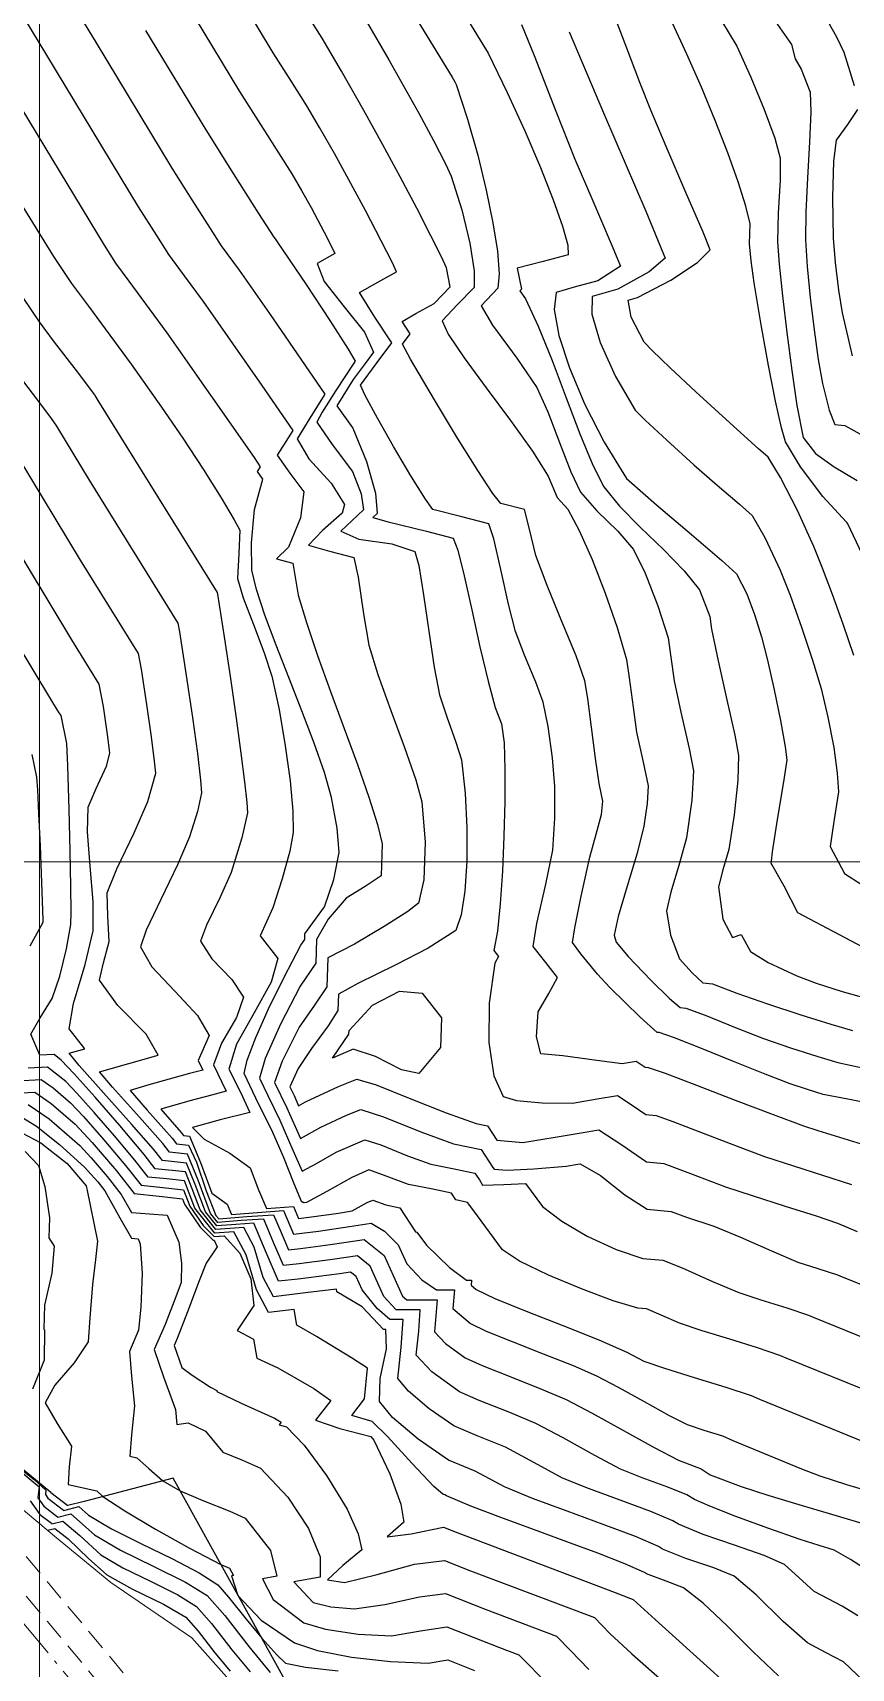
# Model space of a CAD drawing. Extents: x 61466 to 63015, y 108404 to 110397.
# Drawn here: x 62499.8 to 62523.82, y 109081.38 to 109129.42 of the extents above; entities that cross this region are included whole.
import ezdxf

# ---------------------------------------------------------------- set-up
doc = ezdxf.new("R2010")
doc.units = 0
doc.header["$LTSCALE"] = 1.000015
doc.header["$MEASUREMENT"] = 0
doc.linetypes.add('ACAD_ISO04W100', pattern=[30, 24, -3, 0, -3])
doc.linetypes.add('NASCOSTA', pattern=[9.525, 6.35, -3.175])
for name, color, linetype in [('coordinate', 2, 'Continuous'), ('curve livello 5m', 7, 'Continuous'), ('LIN010TR', 2, 'NASCOSTA'), ('LIN018TR', 6, 'NASCOSTA'), ('Per+Mod Surf', 7, 'Continuous'), ('sezioni', 7, 'Continuous'), ('TalusHautBas', 7, 'Continuous')]:
    doc.layers.add(name, color=color, linetype=linetype)
doc.layers.add('no_plot', color=5, linetype='Continuous', plot=False)

msp = doc.modelspace()

# ---------------------------------------------------------------- linework, layer by layer
at = {"layer": 'coordinate', "linetype": 'Continuous', "lineweight": 0}
for p, q in [((62500, 109249.448), (62500, 108959.046)), ((62494.639, 109105.071), (62587, 109105.071))]:
    msp.add_line(p, q, dxfattribs=at)
at = {"layer": 'curve livello 5m', "color": 2, "flags": 128}
for points in [[(62510.437, 109130.849), (62512.109, 109128.111), (62512.189, 109127.972), (62512.228, 109127.895), (62512.561, 109126.875), (62512.859, 109125.823), (62513.111, 109124.791), (62513.307, 109123.832), (62513.435, 109122.997), (62513.486, 109122.339), (62513.448, 109121.911), (62513.448, 109121.911), (62512.957, 109121.399), (62513.296, 109120.827), (62514.01, 109119.86), (62514.593, 109118.998), (62514.593, 109118.998), (62514.915, 109118.28), (62515.259, 109117.378), (62515.591, 109116.518), (62515.875, 109115.922), (62515.875, 109115.922), (62516.353, 109115.374), (62516.968, 109114.779), (62517.436, 109114.238), (62517.436, 109114.238), (62517.776, 109113.549), (62518.15, 109112.589), (62518.446, 109111.645), (62518.446, 109111.645), (62518.527, 109111.078), (62518.621, 109110.386), (62518.621, 109110.386), (62518.818, 109109.462), (62519.063, 109108.393), (62519.19, 109107.743), (62519.19, 109107.743), (62519.139, 109106.876), (62518.983, 109105.774), (62518.983, 109105.774), (62518.785, 109105.031), (62518.526, 109104.176), (62518.397, 109103.623), (62518.397, 109103.623), (62518.517, 109102.916), (62518.78, 109102.216), (62518.78, 109102.216), (62519.155, 109101.807), (62519.468, 109101.512), (62519.752, 109101.483), (62520.46, 109101.206), (62521.367, 109100.893), (62522.342, 109100.573), (62523.226, 109100.296), (62523.859, 109100.114)], [(62524.139, 109114.1), (62523.725, 109114.99), (62523.704, 109115.026), (62523.68, 109115.042), (62522.992, 109115.792), (62522.33, 109116.665), (62521.892, 109117.399), (62521.773, 109117.812), (62521.6, 109118.597), (62521.394, 109119.644), (62521.179, 109120.839), (62520.975, 109122.071), (62520.888, 109122.715), (62520.839, 109123.22), (62520.857, 109123.808), (62520.731, 109124.327), (62520.505, 109125.04), (62520.199, 109125.894), (62519.833, 109126.839), (62519.427, 109127.822), (62519, 109128.792), (62518.573, 109129.698)], [(62503.11, 109129.486), (62504.877, 109126.565), (62504.877, 109126.565), (62505.681, 109125.279), (62506.421, 109124.111), (62506.876, 109123.412), (62506.876, 109123.412), (62506.911, 109123.364), (62506.97, 109123.28), (62507.828, 109122.027), (62508.522, 109120.965), (62509.055, 109120.128), (62509.267, 109119.767), (62509.267, 109119.767), (62509.205, 109119.684), (62508.69, 109118.909), (62508.295, 109118.276), (62508.139, 109117.976), (62508.139, 109117.976), (62508.59, 109117.324), (62509.183, 109116.533), (62509.183, 109116.533), (62509.434, 109115.87), (62509.503, 109115.406), (62509.503, 109115.406), (62508.839, 109114.776), (62509.374, 109114.547), (62510.336, 109114.406), (62511.011, 109114.182), (62511.011, 109114.182), (62511.133, 109113.765), (62511.271, 109112.91), (62511.421, 109111.842), (62511.579, 109110.786), (62511.737, 109109.969), (62511.737, 109109.969), (62511.949, 109109.326), (62512.22, 109108.585), (62512.379, 109108.066), (62512.379, 109108.066), (62512.488, 109107.085), (62512.54, 109106.069), (62512.537, 109105.088), (62512.48, 109104.21), (62512.373, 109103.507), (62512.218, 109103.047), (62512.218, 109103.047), (62511.409, 109102.528), (62510.456, 109102.039), (62509.344, 109101.496), (62508.772, 109101.179), (62508.772, 109101.179), (62508.755, 109100.701), (62508.472, 109100.252), (62507.985, 109099.588), (62507.589, 109099.001), (62507.589, 109099.001), (62507.348, 109098.456), (62507.469, 109098.206), (62507.602, 109097.904), (62507.804, 109098.016), (62508.775, 109098.471), (62509.316, 109098.681), (62509.316, 109098.681), (62509.875, 109098.518), (62510.851, 109098.13), (62511.933, 109097.692), (62512.813, 109097.38), (62512.813, 109097.38), (62513.147, 109097.313), (62513.423, 109096.888), (62514.188, 109096.82), (62515.722, 109097.082), (62516.414, 109097.2), (62517.088, 109096.756), (62517.813, 109096.257), (62517.813, 109096.257), (62518.317, 109096.206), (62519.106, 109095.912), (62520.133, 109095.523), (62520.133, 109095.523), (62520.915, 109095.265), (62521.88, 109094.958), (62522.793, 109094.668), (62523.42, 109094.455), (62523.42, 109094.455), (62523.992, 109094.211)], [(62499.496, 109121.65), (62499.987, 109120.926), (62499.987, 109120.926), (62500.432, 109120.332), (62501.069, 109119.499), (62501.611, 109118.78), (62501.611, 109118.78), (62501.626, 109118.759), (62501.712, 109118.616), (62505.213, 109112.977), (62505.222, 109112.926), (62505.417, 109111.678), (62505.601, 109110.447), (62505.767, 109109.289), (62505.908, 109108.259), (62506.016, 109107.415), (62506.082, 109106.813), (62506.1, 109106.507), (62506.1, 109106.507), (62505.938, 109105.769), (62505.622, 109104.755), (62505.622, 109104.755), (62505.301, 109104.031), (62504.903, 109103.206), (62504.718, 109102.732), (62504.718, 109102.732), (62505.056, 109102.217), (62505.643, 109101.61), (62505.983, 109101.094), (62505.983, 109101.094), (62505.776, 109100.494), (62505.338, 109099.739), (62505.102, 109099.105), (62505.102, 109099.105), (62505.479, 109098.329), (62505.045, 109098.213), (62504.413, 109098.048), (62504.413, 109098.048), (62503.554, 109097.802), (62504.16, 109097.113), (62504.224, 109097.032), (62504.396, 109097.013), (62504.719, 109096.234), (62505.051, 109095.338), (62505.051, 109095.338), (62505.508, 109095.017), (62505.632, 109094.711), (62506.394, 109094.767), (62507.159, 109094.824), (62507.159, 109094.824), (62507.455, 109094.13), (62508.184, 109094.221), (62509.095, 109094.359), (62509.732, 109094.453), (62509.732, 109094.453), (62510.123, 109094.215), (62510.526, 109093.815), (62510.526, 109093.815), (62510.775, 109093.257), (62511.217, 109092.791), (62511.653, 109092.492), (62511.653, 109092.492), (62512.176, 109092.494), (62512.126, 109091.947), (62512.649, 109091.504), (62513.111, 109091.286), (62513.875, 109090.976), (62514.778, 109090.622), (62515.657, 109090.272), (62516.348, 109089.972), (62516.348, 109089.972), (62516.982, 109089.641), (62517.747, 109089.213), (62518.478, 109088.806), (62519.008, 109088.537), (62519.008, 109088.537), (62519.493, 109088.379), (62520.039, 109088.205), (62520.039, 109088.205), (62520.342, 109088.074), (62521.413, 109087.628), (62522.359, 109087.242), (62522.897, 109087.03), (62522.897, 109087.03), (62523.687, 109086.777), (62524.675, 109086.487)], [(62499.72, 109102.601), (62500.099, 109103.278), (62500.105, 109103.301), (62500.104, 109103.352), (62500.066, 109104.46), (62500.024, 109105.535), (62499.982, 109106.477), (62499.945, 109107.184), (62499.917, 109107.556), (62499.779, 109108.222)], [(62521.686, 109081.156), (62520.943, 109081.869), (62520.18, 109082.626), (62519.474, 109083.295), (62518.901, 109083.744), (62518.387, 109083.942), (62517.812, 109084.156), (62517.755, 109084.193), (62517.175, 109084.453), (62516.389, 109084.761), (62515.471, 109085.1), (62514.495, 109085.454), (62513.533, 109085.807), (62512.659, 109086.143), (62511.947, 109086.446), (62511.89, 109086.476), (62511.839, 109086.497), (62511.573, 109086.722), (62510.934, 109087.392), (62510.211, 109088.185), (62509.759, 109088.633), (62509.166, 109088.809), (62509.54, 109089.294), (62509.628, 109090.201), (62509.152, 109090.501), (62508.124, 109091.127), (62507.552, 109091.464), (62507.474, 109091.921), (62506.72, 109091.827), (62506.366, 109092.492), (62506.059, 109093.529), (62505.704, 109094.205), (62505.147, 109094.163), (62504.559, 109094.9), (62504.249, 109095.694), (62503.737, 109095.756), (62503.191, 109095.81), (62502.798, 109096.308), (62502.2, 109097.016), (62501.599, 109097.708), (62501.09, 109098.277), (62500.769, 109098.615), (62500.235, 109099.041), (62499.667, 109099.006)], [(62499.292, 109097.204), (62500.04, 109096.816), (62500.81, 109096.203), (62501.371, 109095.548), (62501.371, 109095.548), (62501.4, 109095.41), (62501.703, 109093.929), (62501.639, 109093.383), (62501.55, 109092.654), (62501.55, 109092.654), (62501.479, 109091.676), (62501.423, 109090.969), (62501.423, 109090.969), (62501.014, 109090.354), (62500.452, 109089.698), (62500.161, 109089.181), (62500.161, 109089.181), (62500.513, 109088.574), (62500.937, 109087.902), (62500.937, 109087.902), (62500.868, 109087.296), (62500.838, 109086.782), (62500.838, 109086.782), (62501.678, 109086.589), (62501.861, 109086.426), (62502.506, 109086.002), (62503.406, 109085.466), (62504.398, 109084.911), (62505.32, 109084.43), (62505.32, 109084.43), (62505.569, 109084.327), (62505.69, 109084.104), (62505.636, 109084.094), (62505.816, 109083.52), (62506.501, 109082.791), (62507.486, 109082.126), (62507.486, 109082.126), (62508.152, 109081.903), (62509.15, 109081.71), (62510.297, 109081.577), (62511.409, 109081.532), (62511.409, 109081.532), (62511.978, 109081.626), (62512.762, 109081.318)]]:
    msp.add_lwpolyline(points, dxfattribs=at)
at = {"layer": 'LIN010TR', "lineweight": 0, "ltscale": 0.1, "flags": 128}
for points in [[(62486.783, 109100.014), (62492.637, 109093.007), (62523.523, 109056.037)], [(62486.783, 109098.851), (62492.637, 109091.844), (62523.523, 109054.874)]]:
    msp.add_lwpolyline(points, dxfattribs=at)
at = {"layer": 'LIN018TR', "linetype": 'ACAD_ISO04W100', "lineweight": 0, "ltscale": 0.1, "flags": 128}
msp.add_lwpolyline([(62486.783, 109097.949), (62523.523, 109053.973)], dxfattribs=at)
at = {"layer": 'no_plot', "flags": 128}
for points in [[(62497.969, 109132.435), (62500.201, 109128.761), (62502.896, 109124.308), (62503.428, 109123.46), (62503.785, 109122.905), (62504.243, 109122.278), (62504.799, 109121.521), (62504.799, 109121.521), (62506.527, 109119.052), (62507.43, 109117.735), (62506.977, 109117.009), (62507.349, 109116.485), (62507.753, 109115.937), (62507.661, 109115.173), (62507.31, 109114.308), (62506.949, 109113.967), (62507.433, 109113.835), (62507.594, 109112.898), (62507.829, 109112.094), (62508.154, 109111.13), (62508.536, 109110.071), (62508.938, 109108.98), (62509.326, 109107.923), (62509.664, 109106.964), (62509.919, 109106.167), (62510.055, 109105.596), (62510.055, 109105.596), (62510.025, 109104.658), (62509.56, 109104.347), (62508.995, 109103.997), (62508.474, 109103.381), (62508.132, 109102.788), (62508.106, 109102.088), (62507.644, 109101.414), (62507.066, 109100.295), (62506.623, 109099.295), (62506.45, 109098.716), (62506.696, 109098.203), (62507.05, 109097.479), (62507.436, 109096.594), (62507.708, 109095.982), (62508.124, 109096.208), (62508.708, 109096.538), (62509.547, 109096.907), (62510.02, 109096.753), (62510.802, 109096.436), (62511.486, 109096.185), (62512.216, 109096.045), (62512.778, 109095.926), (62512.91, 109095.723), (62513.002, 109095.57), (62513.626, 109095.594), (62514.26, 109095.623), (62514.756, 109094.948), (62515.33, 109094.517), (62516.07, 109094.069), (62516.927, 109093.684), (62517.704, 109093.418), (62518.291, 109093.372), (62518.859, 109093.144), (62519.747, 109092.746), (62520.519, 109092.418), (62521.166, 109092.204), (62521.931, 109091.969), (62522.572, 109091.756), (62522.704, 109091.699), (62524.587, 109090.932)], [(62499.808, 109132.165), (62501.656, 109129.124), (62503.886, 109125.437), (62504.467, 109124.508), (62505.002, 109123.664), (62505.33, 109123.158), (62505.855, 109122.443), (62506.748, 109121.166), (62508.372, 109118.797), (62507.964, 109118.144), (62507.558, 109117.493), (62507.906, 109116.905), (62508.554, 109116.19), (62508.954, 109115.564), (62508.885, 109115.31), (62508.304, 109114.796), (62507.894, 109114.371), (62508.51, 109114.188), (62509.222, 109114.008), (62509.351, 109113.426), (62509.504, 109112.355), (62509.666, 109111.433), (62509.931, 109110.571), (62510.31, 109109.514), (62510.71, 109108.427), (62511.043, 109107.477), (62511.217, 109106.831), (62511.312, 109105.646), (62511.277, 109104.543), (62511.121, 109103.852), (62510.807, 109103.611), (62510.11, 109103.164), (62509.24, 109102.645), (62508.461, 109102.247), (62508.43, 109101.395), (62508.068, 109100.855), (62507.616, 109100.207), (62507.121, 109099.214), (62506.899, 109098.586), (62507.26, 109097.843), (62507.655, 109096.943), (62508.256, 109097.277), (62509.011, 109097.631), (62509.432, 109097.794), (62510.095, 109097.579), (62511.191, 109097.135), (62512.149, 109096.782), (62512.963, 109096.619), (62513.306, 109096.091), (62513.338, 109096.037), (62513.722, 109096.013), (62514.506, 109096.046), (62515.456, 109096.127), (62515.802, 109096.186), (62515.864, 109096.197), (62516.461, 109095.853), (62517.174, 109095.284), (62517.833, 109094.87), (62518.541, 109094.798), (62518.986, 109094.631), (62519.79, 109094.37), (62520.57, 109094.043), (62521.48, 109093.639), (62522.255, 109093.314), (62522.838, 109093.127), (62523.417, 109092.94), (62523.491, 109092.908), (62524.556, 109092.474)], [(62511.937, 109130.835), (62513.17, 109128.815), (62513.725, 109127.666), (62514.242, 109126.531), (62514.698, 109125.463), (62515.074, 109124.514), (62515.349, 109123.734), (62515.503, 109123.177), (62515.515, 109122.894), (62514.777, 109122.7), (62514.02, 109122.507), (62514.146, 109121.889), (62514.098, 109121.839), (62514.257, 109121.605), (62514.635, 109120.801), (62515.04, 109119.791), (62515.454, 109118.695), (62515.857, 109117.632), (62516.233, 109116.721), (62516.561, 109116.08), (62517.018, 109115.51), (62517.637, 109114.882), (62518.308, 109114.238), (62518.92, 109113.615), (62519.364, 109113.055), (62519.668, 109112.275), (62519.72, 109111.897), (62519.912, 109110.974), (62520.174, 109109.828), (62520.408, 109108.789), (62520.517, 109108.191), (62520.491, 109107.469), (62520.383, 109106.447), (62520.227, 109105.432), (62520.227, 109105.432), (62520.058, 109104.829), (62519.928, 109104.336), (62520.056, 109103.387), (62520.336, 109102.841), (62520.594, 109102.936), (62520.862, 109102.434), (62521.382, 109102.115), (62522.221, 109101.717), (62522.794, 109101.506), (62523.56, 109101.26), (62524.289, 109101.052)], [(62525.649, 109096.301), (62522.85, 109097.17), (62522.427, 109097.308), (62521.545, 109097.632), (62520.428, 109098.06), (62519.295, 109098.497), (62518.368, 109098.849), (62517.868, 109099.02), (62517.868, 109099.02), (62517.774, 109099.03), (62517.513, 109099.206), (62517.097, 109099.135), (62516.355, 109099.232), (62515.354, 109099.367), (62515.354, 109099.367), (62514.715, 109099.43), (62514.581, 109099.927), (62514.636, 109100.66), (62514.636, 109100.66), (62514.95, 109101.196), (62515.201, 109101.67), (62514.86, 109102.115), (62514.487, 109102.581), (62514.487, 109102.581), (62514.592, 109103.259), (62514.861, 109104.409), (62515.06, 109105.409), (62515.123, 109106.353), (62515.125, 109107.281), (62515.125, 109107.281), (62515.05, 109108.125), (62514.922, 109109.04), (62514.78, 109109.753), (62514.78, 109109.753), (62514.564, 109110.344), (62514.234, 109111.14), (62513.972, 109111.829), (62513.972, 109111.829), (62513.763, 109112.633), (62513.535, 109113.654), (62513.329, 109114.554), (62513.186, 109114.994), (62513.186, 109114.994), (62512.395, 109115.204), (62511.541, 109115.411), (62511.541, 109115.411), (62511.322, 109115.72), (62510.893, 109116.407), (62510.383, 109117.265), (62510.383, 109117.265), (62509.914, 109118.094), (62509.555, 109118.762), (62509.414, 109119.069), (62509.414, 109119.069), (62509.88, 109119.69), (62510.337, 109120.305), (62509.843, 109121.065), (62509.393, 109121.788), (62509.393, 109121.788), (62509.929, 109122.088), (62510.472, 109122.391), (62510.472, 109122.391), (62510.355, 109122.659), (62510.029, 109123.306), (62509.562, 109124.199), (62509.022, 109125.207), (62509.022, 109125.207), (62508.655, 109125.868), (62508.219, 109126.63), (62507.846, 109127.265), (62507.846, 109127.265), (62507.39, 109127.986), (62506.859, 109128.822), (62506.859, 109128.822), (62506.02, 109130.21)], [(62509.203, 109130.428), (62510.251, 109128.619), (62511.133, 109127.05), (62511.559, 109126.25), (62511.912, 109125.566), (62512.084, 109125.202), (62512.39, 109124.214), (62512.624, 109123.238), (62512.755, 109122.427), (62512.751, 109121.934), (62512.262, 109121.434), (62511.817, 109120.959), (62511.99, 109120.568), (62512.462, 109119.87), (62513.112, 109118.985), (62513.82, 109118.03), (62514.466, 109117.126), (62514.928, 109116.392), (62515.19, 109115.765), (62515.508, 109115.421), (62515.837, 109114.802), (62516.215, 109113.946), (62516.599, 109112.958), (62516.949, 109111.946), (62517.224, 109111.014), (62517.309, 109110.466), (62517.418, 109109.611), (62517.522, 109108.876), (62517.716, 109107.993), (62517.863, 109107.295), (62517.832, 109106.776), (62517.738, 109106.117), (62517.537, 109105.326), (62517.244, 109104.354), (62516.98, 109103.462), (62516.865, 109102.91), (62516.921, 109102.706), (62517.278, 109102.29), (62517.944, 109101.59), (62518.489, 109101.056), (62518.798, 109100.786), (62518.97, 109100.768), (62519.531, 109100.559), (62520.448, 109100.187), (62521.244, 109099.878), (62522.036, 109099.607), (62522.845, 109099.347), (62523.429, 109099.175), (62524.157, 109099.018)], [(62504.565, 109129.848), (62505.868, 109127.694), (62506.692, 109126.396), (62507.4, 109125.277), (62507.685, 109124.788), (62507.966, 109124.286), (62508.451, 109123.37), (62508.664, 109122.929), (62508.145, 109122.639), (62508.355, 109122.106), (62508.935, 109121.37), (62509.535, 109120.618), (62509.802, 109120.036), (62509.555, 109119.699), (62509.202, 109119.232), (62508.72, 109118.46), (62509.192, 109117.807), (62509.596, 109116.82), (62509.86, 109115.89), (62509.905, 109115.296), (62509.783, 109115.181), (62510.235, 109115.057), (62511.36, 109114.774), (62512.138, 109114.575), (62512.273, 109114.22), (62512.463, 109113.465), (62512.687, 109112.468), (62512.926, 109111.385), (62513.162, 109110.375), (62513.374, 109109.595), (62513.558, 109109.122), (62513.637, 109108.559), (62513.659, 109107.779), (62513.655, 109106.839), (62513.629, 109105.817), (62513.583, 109104.79), (62513.52, 109103.834), (62513.443, 109103.026), (62513.33, 109102.467), (62513.471, 109102.287), (62513.359, 109102.088), (62513.192, 109100.92), (62513.186, 109099.756), (62513.329, 109098.78), (62513.61, 109098.176), (62513.995, 109098.059), (62514.748, 109097.986), (62515.642, 109097.978), (62516.363, 109098.109), (62516.963, 109098.203), (62517.364, 109097.94), (62517.794, 109097.643), (62518.092, 109097.613), (62518.582, 109097.441), (62519.478, 109097.098), (62520.478, 109096.713), (62521.28, 109096.416), (62523.831, 109095.587)], [(62524.464, 109097.947), (62523.725, 109098.093), (62522.999, 109098.237), (62522.999, 109098.237), (62522.565, 109098.368), (62522.027, 109098.549), (62522.027, 109098.549), (62521.291, 109098.83), (62520.365, 109099.202), (62519.423, 109099.584), (62518.639, 109099.895), (62518.188, 109100.053), (62518.188, 109100.053), (62518.128, 109100.059), (62517.624, 109100.501), (62516.732, 109101.373), (62516.732, 109101.373), (62516.374, 109101.764), (62515.881, 109102.367), (62515.644, 109102.695), (62515.644, 109102.695), (62515.705, 109103.128), (62515.893, 109104.057), (62516.153, 109105.204), (62516.153, 109105.204), (62516.339, 109105.881), (62516.494, 109106.46), (62516.494, 109106.46), (62516.535, 109106.846), (62516.423, 109107.366), (62516.315, 109108.104), (62516.198, 109109.023), (62516.088, 109109.868), (62516.002, 109110.383), (62516.002, 109110.383), (62515.745, 109111.113), (62515.331, 109112.125), (62514.895, 109113.186), (62514.569, 109114.062), (62514.569, 109114.062), (62514.383, 109114.841), (62514.234, 109115.413), (62514.234, 109115.413), (62513.533, 109115.591), (62513.305, 109115.886), (62512.863, 109116.559), (62512.27, 109117.508), (62511.589, 109118.633), (62510.884, 109119.83), (62510.884, 109119.83), (62510.647, 109120.271), (62510.873, 109120.574), (62510.642, 109120.937), (62511.038, 109121.172), (62511.578, 109121.46), (62511.578, 109121.46), (62512.054, 109121.957), (62511.941, 109122.508), (62511.792, 109122.838), (62511.486, 109123.452), (62511.069, 109124.263), (62510.584, 109125.184), (62510.077, 109126.129), (62510.077, 109126.129), (62509.52, 109127.131), (62508.859, 109128.289), (62508.292, 109129.254), (62508.292, 109129.254), (62507.85, 109129.951)], [(62514.148, 109129.655), (62514.517, 109128.744), (62515.154, 109127.113), (62515.713, 109125.705), (62516.205, 109124.546), (62516.777, 109123.215), (62517.047, 109122.562), (62516.388, 109122.129), (62515.686, 109121.947), (62515.163, 109121.786), (62515.101, 109121.288), (62515.24, 109120.525), (62515.55, 109119.571), (62516.004, 109118.502), (62516.572, 109117.396), (62517.226, 109116.326), (62517.305, 109116.253), (62518.109, 109115.553), (62519.129, 109114.681), (62520.025, 109113.913), (62520.457, 109113.524), (62520.754, 109112.942), (62520.981, 109112.333), (62521.19, 109111.677), (62521.365, 109110.986), (62521.561, 109110.116), (62521.745, 109109.219), (62521.885, 109108.446), (62521.927, 109108.063), (62521.834, 109107.413), (62521.649, 109106.312), (62521.499, 109105.359), (62521.471, 109105.089), (62521.46, 109105.049), (62521.475, 109104.994), (62521.484, 109104.998), (62521.848, 109104.363), (62522.242, 109103.579), (62523.472, 109102.93), (62524.651, 109102.308)], [(62523.902, 109111.128), (62523.587, 109112.042), (62523.274, 109112.914), (62522.98, 109113.693), (62522.723, 109114.33), (62522.723, 109114.33), (62522.241, 109115.384), (62521.744, 109116.356), (62521.382, 109116.954), (62521.382, 109116.954), (62521.097, 109117.201), (62520.15, 109118.058), (62519.26, 109118.875), (62518.509, 109119.576), (62517.976, 109120.086), (62517.742, 109120.33), (62517.742, 109120.33), (62517.363, 109121.062), (62517.276, 109121.562), (62517.276, 109121.562), (62517.553, 109121.64), (62518.526, 109122.147), (62519.313, 109122.665), (62519.678, 109123.039), (62519.678, 109123.039), (62519.472, 109123.557), (62518.97, 109124.723), (62518.387, 109126.074), (62517.936, 109127.144), (62517.936, 109127.144), (62517.619, 109127.953), (62517.232, 109128.968), (62516.884, 109129.879)], [(62520.012, 109129.767), (62520.463, 109129.025), (62520.88, 109128.115), (62521.271, 109127.161), (62521.577, 109126.317), (62521.737, 109125.737), (62521.737, 109125.088), (62521.681, 109124.114), (62521.66, 109123.276), (62521.709, 109122.615), (62521.804, 109121.689), (62521.931, 109120.612), (62522.077, 109119.501), (62522.229, 109118.47), (62522.414, 109117.529), (62522.774, 109117.055), (62523.321, 109116.667), (62523.995, 109116.262)], [(62521.593, 109129.757), (62522.067, 109129.07), (62522.174, 109128.647), (62522.352, 109128.351), (62522.618, 109127.667), (62522.637, 109127.095), (62522.599, 109126.2), (62522.537, 109125.158), (62522.487, 109124.143), (62522.481, 109123.332), (62522.532, 109122.55), (62522.62, 109121.636), (62522.732, 109120.691), (62522.856, 109119.817), (62522.98, 109119.115), (62523.176, 109118.332), (62523.338, 109117.914), (62523.631, 109117.879), (62524.496, 109117.401)], [(62523.921, 109127.862), (62523.613, 109128.841), (62523.613, 109128.841), (62523.397, 109129.285), (62523.022, 109129.966)], [(62515.543, 109129.442), (62516.583, 109126.993), (62517.792, 109124.18), (62518.362, 109122.8), (62517.89, 109122.391), (62516.97, 109121.884), (62516.22, 109121.674), (62516.21, 109121.153), (62516.457, 109120.317), (62516.901, 109119.323), (62517.484, 109118.328), (62517.771, 109118.042), (62518.407, 109117.449), (62519.201, 109116.727), (62519.821, 109116.19), (62520.54, 109115.575), (62520.919, 109115.239), (62521.288, 109114.594), (62521.738, 109113.636), (62522.029, 109112.896), (62522.363, 109111.96), (62522.685, 109110.991), (62522.939, 109110.153), (62523.137, 109109.32), (62523.31, 109108.429), (62523.412, 109107.669), (62523.453, 109107.123), (62523.307, 109106.256), (62523.199, 109105.516), (62523.621, 109104.725), (62524.144, 109104.393)], [(62524.618, 109089.391), (62521.916, 109090.491), (62521.916, 109090.491), (62521.728, 109090.572), (62521.069, 109090.796), (62520.26, 109091.046), (62519.449, 109091.297), (62518.783, 109091.522), (62518.783, 109091.522), (62518.248, 109091.754), (62517.813, 109091.937), (62517.813, 109091.937), (62517.557, 109091.957), (62516.833, 109092.175), (62515.904, 109092.522), (62514.933, 109092.932), (62514.083, 109093.341), (62514.083, 109093.341), (62513.586, 109093.673), (62512.72, 109094.853), (62512.561, 109095.066), (62512.215, 109095.139), (62512.09, 109095.333), (62511.539, 109095.45), (62510.823, 109095.587), (62510.823, 109095.587), (62510.172, 109095.836), (62509.662, 109096.019), (62509.662, 109096.019), (62509.16, 109095.798), (62508.428, 109095.387), (62507.838, 109095.064), (62507.838, 109095.064), (62507.77, 109095.054), (62507.749, 109095.052), (62507.741, 109095.072), (62507.696, 109095.068), (62507.473, 109095.613), (62507.156, 109096.4), (62507.156, 109096.4), (62506.841, 109097.116), (62506.345, 109098.129), (62506, 109098.846), (62506, 109098.846), (62506.091, 109099.238), (62506.343, 109099.903), (62506.717, 109100.748), (62507.174, 109101.684), (62507.671, 109102.62), (62507.671, 109102.62), (62507.782, 109102.782), (62507.788, 109102.949), (62508.358, 109103.747), (62508.638, 109104.549), (62508.793, 109105.343), (62508.793, 109105.343), (62508.737, 109106.052), (62508.572, 109106.954), (62508.572, 109106.954), (62508.36, 109107.687), (62508.056, 109108.554), (62507.696, 109109.503), (62507.313, 109110.481), (62506.941, 109111.435), (62506.614, 109112.313), (62506.366, 109113.062), (62506.23, 109113.63), (62506.23, 109113.63), (62506.218, 109114.434), (62506.308, 109115.412), (62506.308, 109115.412), (62506.553, 109116.309), (62506.396, 109116.526), (62506.487, 109116.672), (62506.305, 109116.938), (62503.744, 109120.6), (62503.229, 109121.304), (62502.626, 109122.119), (62502.239, 109122.651), (62502.239, 109122.651), (62501.905, 109123.18), (62498.386, 109128.984)], [(62523.861, 109119.927), (62523.562, 109121.191), (62523.562, 109121.191), (62523.454, 109121.854), (62523.357, 109122.667), (62523.302, 109123.387), (62523.302, 109123.387), (62523.282, 109124.581), (62523.316, 109125.646), (62523.392, 109126.265), (62523.392, 109126.265), (62523.719, 109126.725), (62524.012, 109127.158)], [(62499.099, 109124.972), (62500.408, 109122.848), (62500.932, 109122.052), (62501.438, 109121.384), (62502.688, 109119.678), (62503.576, 109118.422), (62504.204, 109117.511), (62504.798, 109116.595), (62505.326, 109115.754), (62505.712, 109115.115), (62505.876, 109114.806), (62505.852, 109114.126), (62505.813, 109113.385), (62505.978, 109112.82), (62506.278, 109112.034), (62506.596, 109111.208), (62506.818, 109110.521), (62507.028, 109109.537), (62507.212, 109108.474), (62507.353, 109107.445), (62507.436, 109106.558), (62507.447, 109105.925), (62507.343, 109105.383), (62507.12, 109104.564), (62506.844, 109103.714), (62506.476, 109102.891), (62506.99, 109102.225), (62506.799, 109101.532), (62506.297, 109100.631), (62505.782, 109099.715), (62505.551, 109098.975), (62505.897, 109098.301), (62506.168, 109097.707), (62505.303, 109097.487), (62504.49, 109097.265), (62504.831, 109096.921), (62505.583, 109096.508), (62506.182, 109096.078), (62506.428, 109095.431), (62506.664, 109094.89), (62507.45, 109094.948), (62507.602, 109094.591), (62507.977, 109094.638), (62508.774, 109094.752), (62509.177, 109094.817), (62509.612, 109095.059), (62509.777, 109095.132), (62510.16, 109094.99), (62510.577, 109094.906), (62511.03, 109094.201), (62511.068, 109094.193), (62511.356, 109093.807), (62512.034, 109093.152), (62512.531, 109092.784), (62512.678, 109092.785), (62512.664, 109092.63), (62512.811, 109092.506), (62513.364, 109092.245), (62514.279, 109091.874), (62515.36, 109091.45), (62516.412, 109091.03), (62517.24, 109090.671), (62517.735, 109090.404), (62518.34, 109090.192), (62519.216, 109089.922), (62520.139, 109089.639), (62520.884, 109089.389), (62521.129, 109089.283), (62524.649, 109087.849)], [(62499.397, 109119.326), (62499.905, 109118.662), (62500.337, 109118.089), (62500.501, 109117.858), (62501.457, 109116.273), (62504.059, 109112.081), (62504.106, 109111.825), (62504.305, 109110.538), (62504.485, 109109.306), (62504.63, 109108.245), (62504.725, 109107.469), (62504.754, 109107.09), (62504.634, 109106.545), (62504.401, 109105.797), (62504.046, 109104.974), (62503.558, 109103.96), (62503.131, 109103.058), (62502.959, 109102.573), (62503.296, 109101.982), (62503.967, 109101.268), (62504.638, 109100.554), (62504.975, 109099.963), (62504.653, 109099.235), (62504.791, 109098.951), (62504.401, 109098.848), (62503.206, 109098.513), (62502.659, 109098.349), (62503.158, 109097.774), (62503.888, 109096.952), (62504.017, 109096.787), (62504.367, 109096.749), (62504.605, 109096.251), (62504.886, 109095.4), (62505.174, 109094.684), (62505.256, 109094.581), (62506.082, 109094.648), (62506.868, 109094.7), (62507.088, 109094.182), (62507.308, 109093.669), (62507.654, 109093.707), (62508.391, 109093.804), (62509.062, 109093.906), (62509.531, 109093.975), (62510.116, 109093.505), (62510.38, 109092.914), (62510.647, 109092.312), (62510.775, 109092.2), (62511.673, 109092.204), (62511.588, 109091.263), (62511.913, 109090.92), (62512.487, 109090.503), (62512.994, 109090.271), (62513.828, 109089.939), (62514.734, 109089.581), (62515.457, 109089.273), (62516.222, 109088.875), (62517.136, 109088.365), (62518.035, 109087.864), (62518.755, 109087.494), (62519.415, 109087.238), (62519.685, 109087.063), (62520.589, 109086.721), (62521.378, 109086.469), (62522.384, 109086.167), (62523.41, 109085.863), (62524.256, 109085.605)], [(62524.483, 109084.136), (62523.797, 109084.58), (62523.32, 109084.853), (62523.32, 109084.853), (62522.883, 109084.99), (62522.326, 109085.16), (62522.326, 109085.16), (62521.372, 109085.497), (62520.439, 109085.843), (62519.672, 109086.141), (62519.217, 109086.336), (62519.217, 109086.336), (62519, 109086.477), (62518.443, 109086.704), (62517.69, 109086.979), (62517.053, 109087.232), (62517.053, 109087.232), (62516.293, 109087.631), (62515.366, 109088.15), (62514.565, 109088.574), (62514.565, 109088.574), (62513.798, 109088.895), (62512.899, 109089.249), (62512.325, 109089.501), (62512.325, 109089.501), (62511.51, 109090.092), (62511.05, 109090.58), (62511.05, 109090.58), (62511.126, 109091.284), (62511.171, 109091.914), (62511.171, 109091.914), (62510.468, 109091.911), (62510.102, 109092.305), (62509.705, 109093.196), (62509.33, 109093.497), (62508.598, 109093.388), (62507.62, 109093.259), (62507.161, 109093.209), (62507.161, 109093.209), (62506.869, 109093.889), (62506.577, 109094.576), (62506.577, 109094.576), (62505.919, 109094.533), (62505.229, 109094.477), (62505.229, 109094.477), (62505.02, 109094.738), (62504.655, 109095.716), (62504.337, 109096.485), (62504.337, 109096.485), (62503.811, 109096.543), (62503.615, 109096.791), (62502.933, 109097.567), (62502.138, 109098.451), (62501.763, 109098.896), (62501.763, 109098.896), (62502.62, 109099.143), (62503.482, 109099.389), (62503.482, 109099.389), (62503.124, 109100.01), (62502.294, 109100.847), (62501.762, 109101.589), (62501.762, 109101.589), (62501.879, 109102.101), (62502.041, 109102.725), (62502.041, 109102.725), (62502.004, 109103.473), (62501.98, 109104.156), (62501.98, 109104.156), (62502.267, 109104.86), (62502.774, 109105.916), (62503.18, 109106.839), (62503.18, 109106.839), (62503.407, 109107.672), (62503.377, 109108.02), (62503.284, 109108.741), (62503.149, 109109.69), (62502.99, 109110.725), (62502.99, 109110.725), (62502.906, 109111.185), (62501.202, 109113.93), (62499.375, 109116.957)], [(62524.012, 109082.918), (62523.555, 109083.202), (62523.555, 109083.202), (62522.737, 109083.636), (62522.285, 109084.051), (62521.862, 109084.432), (62521.862, 109084.432), (62521.262, 109084.697), (62520.391, 109084.998), (62519.477, 109085.311), (62518.748, 109085.61), (62518.748, 109085.61), (62518.585, 109085.715), (62517.942, 109085.987), (62517.043, 109086.319), (62516.106, 109086.662), (62515.351, 109086.97), (62515.351, 109086.97), (62514.528, 109087.413), (62513.674, 109087.874), (62513.674, 109087.874), (62512.845, 109088.213), (62512.163, 109088.5), (62512.163, 109088.5), (62511.439, 109088.999), (62510.827, 109089.516), (62510.512, 109089.896), (62510.512, 109089.896), (62510.61, 109090.809), (62510.668, 109091.624), (62510.668, 109091.624), (62510.28, 109091.622), (62509.904, 109091.947), (62509.47, 109092.492), (62509.47, 109092.492), (62509.295, 109092.886), (62509.129, 109093.02), (62508.805, 109092.971), (62507.585, 109092.811), (62507.014, 109092.748), (62507.014, 109092.748), (62506.65, 109093.596), (62506.286, 109094.452), (62506.286, 109094.452), (62505.757, 109094.418), (62505.202, 109094.372), (62505.202, 109094.372), (62504.866, 109094.792), (62504.568, 109095.592), (62504.308, 109096.221), (62504.308, 109096.221), (62503.604, 109096.299), (62503.343, 109096.63), (62502.701, 109097.365), (62501.874, 109098.286), (62501.163, 109099.081), (62500.868, 109099.444), (62501.326, 109099.575), (62500.868, 109100.161), (62501, 109100.905), (62501.341, 109102.047), (62501.574, 109103.045), (62501.574, 109103.045), (62501.57, 109103.9), (62501.482, 109104.944), (62501.402, 109105.946), (62501.421, 109106.676), (62501.421, 109106.676), (62501.66, 109107.223), (62501.959, 109107.88), (62501.959, 109107.88), (62502.061, 109108.254), (62502.006, 109108.734), (62501.874, 109109.624), (62501.874, 109109.624), (62501.753, 109110.289), (62500.947, 109111.587), (62498.25, 109116.057)], [(62524.577, 109080.646), (62523.592, 109081.568), (62523.066, 109081.847), (62522.535, 109082.128), (62522.535, 109082.128), (62521.822, 109082.755), (62521.03, 109083.537), (62520.382, 109084.088), (62520.382, 109084.088), (62519.794, 109084.333), (62518.971, 109084.611), (62518.28, 109084.883), (62518.28, 109084.883), (62518.17, 109084.954), (62517.49, 109085.249), (62516.541, 109085.606), (62515.48, 109085.992), (62514.464, 109086.37), (62513.649, 109086.708), (62513.649, 109086.708), (62512.782, 109087.175), (62512.001, 109087.499), (62511.112, 109088.111), (62510.361, 109088.746), (62509.974, 109089.213), (62509.974, 109089.213), (62510, 109089.89), (62510.183, 109090.762), (62510.166, 109091.334), (62510.166, 109091.334), (62510.091, 109091.334), (62509.469, 109092.002), (62508.727, 109092.439), (62508.714, 109092.517), (62507.806, 109092.409), (62506.867, 109092.287), (62506.867, 109092.287), (62506.563, 109092.858), (62506.299, 109093.749), (62505.995, 109094.328), (62505.995, 109094.328), (62505.175, 109094.268), (62504.713, 109094.846), (62504.48, 109095.468), (62504.278, 109095.958), (62504.278, 109095.958), (62503.397, 109096.055), (62503.07, 109096.469), (62502.351, 109097.32), (62501.628, 109098.152), (62501.017, 109098.836), (62500.631, 109099.242), (62500.631, 109099.242), (62500.423, 109099.408), (62500.003, 109099.389), (62499.739, 109100.005), (62500.014, 109100.482), (62500.37, 109101.057), (62500.37, 109101.057), (62500.59, 109101.711), (62500.793, 109102.516), (62500.919, 109103.23), (62500.919, 109103.23), (62500.925, 109103.587), (62500.917, 109104.342), (62500.897, 109105.385), (62500.867, 109106.603), (62500.83, 109107.885), (62500.83, 109107.885), (62500.801, 109108.544), (62500.63, 109109.367), (62500.575, 109109.438), (62500.522, 109109.524), (62500.36, 109109.793), (62497.125, 109115.156)], [(62499.336, 109098.634), (62500.046, 109098.673), (62500.395, 109098.433), (62500.907, 109097.987), (62501.286, 109097.583), (62501.885, 109096.901), (62502.526, 109096.147), (62502.984, 109095.566), (62503.622, 109095.502), (62504.219, 109095.43), (62504.405, 109094.954), (62504.797, 109094.382), (62505.12, 109094.059), (62505.413, 109094.081), (62505.877, 109093.574), (62506.2, 109092.818), (62506.285, 109092.039), (62505.796, 109091.307), (62506.283, 109091.044), (62506.377, 109090.489), (62506.996, 109090.202), (62508.052, 109089.597), (62508.546, 109089.248), (62508.101, 109088.671), (62508.812, 109088.429), (62509.726, 109088.19), (62509.809, 109088.077), (62510.276, 109087.094), (62510.601, 109086.204), (62510.687, 109085.674), (62510.202, 109085.247), (62510.903, 109085.326), (62511.856, 109085.522), (62512.224, 109085.377), (62516.894, 109083.605), (62517.34, 109083.432), (62517.344, 109083.429), (62517.421, 109083.4), (62518.069, 109082.81), (62521.62, 109079.606)], [(62499.272, 109098.273), (62499.858, 109098.306), (62500.339, 109097.974), (62501.046, 109097.36), (62501.539, 109096.82), (62502.253, 109095.987), (62502.777, 109095.322), (62503.507, 109095.249), (62504.19, 109095.167), (62504.252, 109095.008), (62504.713, 109094.335), (62505.093, 109093.955), (62505.122, 109093.957), (62505.207, 109093.756), (62504.891, 109093.282), (62504.684, 109092.762), (62504.341, 109091.853), (62504.038, 109091.07), (62503.949, 109090.863), (62504.178, 109090.214), (62504.475, 109089.99), (62505.019, 109089.639), (62505.198, 109089.543), (62505.203, 109089.514), (62505.919, 109089.173), (62506.896, 109088.728), (62507.093, 109088.607), (62507.036, 109088.533), (62507.243, 109088.472), (62507.766, 109087.933), (62508.425, 109087.04), (62509.023, 109086.06), (62509.348, 109085.335), (62509.46, 109084.864), (62508.902, 109084.396), (62508.454, 109083.978), (62508.948, 109083.904), (62509.909, 109084.141), (62511, 109084.44), (62511.887, 109084.548), (62512.649, 109084.248), (62516.283, 109082.869), (62516.738, 109082.399), (62517.38, 109081.807), (62518.2, 109081.08)], [(62499.669, 109097.939), (62500.283, 109097.516), (62501.184, 109096.732), (62501.51, 109096.376), (62501.981, 109095.826), (62502.399, 109095.296), (62502.697, 109094.765), (62503.227, 109094.728), (62503.746, 109094.688), (62504.083, 109093.899), (62504.164, 109093.282), (62504.157, 109092.711), (62504.002, 109092.288), (62503.683, 109091.482), (62503.366, 109090.746), (62503.636, 109089.946), (62503.987, 109088.983), (62504.028, 109088.539), (62504.153, 109088.558), (62504.36, 109088.588), (62504.874, 109088.344), (62505.375, 109087.725), (62505.951, 109087.49), (62506.488, 109087.26), (62507.282, 109086.405), (62507.892, 109085.487), (62508.236, 109084.655), (62508.233, 109084.061), (62507.458, 109083.924), (62508.031, 109083.315), (62508.547, 109083.186), (62509.247, 109083.13), (62510.13, 109083.259), (62511.151, 109083.484), (62511.917, 109083.574), (62513.074, 109083.12), (62515.174, 109082.323), (62515.584, 109081.903), (62516.122, 109081.343)], [(62499.481, 109097.571), (62499.906, 109097.305), (62500.587, 109096.761), (62501.322, 109096.104), (62501.709, 109095.665), (62501.911, 109095.408), (62502.351, 109094.607), (62502.697, 109094.01), (62502.89, 109093.996), (62502.952, 109093.85), (62503.007, 109092.972), (62502.976, 109091.991), (62502.906, 109091.311), (62502.638, 109090.685), (62502.697, 109089.959), (62502.783, 109089.092), (62502.697, 109088.239), (62502.652, 109087.61), (62502.853, 109087.564), (62503.206, 109087.254), (62503.614, 109086.883), (62504.122, 109086.59), (62504.795, 109086.307), (62505.582, 109085.999), (62506.029, 109085.794), (62506.779, 109084.845), (62506.961, 109084.083), (62506.547, 109084.009), (62506.856, 109083.398), (62507.758, 109082.721), (62508.394, 109082.529), (62509.346, 109082.384), (62510.328, 109082.331), (62511.178, 109082.479), (62511.948, 109082.6), (62513.499, 109081.991), (62514.064, 109081.776), (62514.407, 109081.436), (62514.992, 109080.817)], [(62499.579, 109096.555), (62499.968, 109096.148), (62500.153, 109095.534), (62500.294, 109094.613), (62500.274, 109094.025), (62500.426, 109093.782), (62500.363, 109092.987), (62500.144, 109092.046), (62500.123, 109091.345), (62500.148, 109091.325), (62500.131, 109090.427), (62499.791, 109089.579)], [(62499.159, 109087.464), (62499.837, 109086.922), (62500.183, 109086.615), (62500.169, 109086.483), (62500.243, 109086.378), (62500.705, 109086.024), (62500.707, 109086.019), (62501.147, 109086.135), (62501.431, 109085.882), (62502.107, 109085.48), (62502.971, 109085.043), (62503.877, 109084.603), (62504.68, 109084.19), (62505.233, 109083.837), (62505.544, 109083.473), (62506.063, 109082.825), (62506.519, 109082.271), (62506.965, 109081.78), (62507.213, 109081.532), (62507.805, 109081.415), (62508.759, 109081.304)], [(62499.4, 109087.2), (62499.983, 109086.707), (62499.947, 109086.393), (62500.125, 109086.139), (62500.527, 109085.832), (62500.532, 109085.82), (62500.913, 109085.92), (62501.612, 109085.298), (62502.378, 109084.855), (62503.349, 109084.375), (62504.279, 109083.912), (62504.92, 109083.519), (62505.433, 109082.931), (62506.139, 109082.022), (62506.772, 109081.263)], [(62499.726, 109086.302), (62500.008, 109085.901), (62500.35, 109085.64), (62500.356, 109085.62), (62500.68, 109085.706), (62501.177, 109085.277), (62501.794, 109084.713), (62502.445, 109084.337), (62503.271, 109083.929), (62504.061, 109083.535), (62504.606, 109083.201), (62505.042, 109082.701), (62505.643, 109081.928), (62506.181, 109081.282)], [(62500.234, 109085.435), (62500.446, 109085.491), (62500.839, 109085.182), (62501.436, 109084.603), (62501.975, 109084.129), (62502.731, 109083.708), (62503.64, 109083.263), (62504.292, 109082.883), (62504.652, 109082.471), (62505.146, 109081.834), (62505.59, 109081.302)]]:
    msp.add_lwpolyline(points, dxfattribs=at)
at = {"layer": 'Per+Mod Surf', "color": 2, "linetype": 'Continuous'}
msp.add_lwpolyline([(62511.134, 109098.849), (62510.621, 109098.959), (62509.856, 109099.349), (62509.201, 109099.569), (62509.201, 109099.569), (62508.595, 109099.302), (62509.079, 109100.008), (62509.083, 109100.112), (62509.772, 109100.858), (62510.566, 109101.264), (62511.225, 109101.207), (62511.225, 109101.207), (62511.798, 109100.483), (62511.764, 109099.61), (62511.134, 109098.849)], dxfattribs=at)
at = {"layer": 'sezioni', "linetype": 'Continuous', "lineweight": 0, "flags": 128}
msp.add_lwpolyline([(62523.523, 109056.707), (62523.04, 109057.253), (62522.384, 109058.861), (62522.265, 109059.635), (62521.103, 109061.392), (62519.852, 109062.762), (62518.571, 109064.281), (62517.447, 109065.886), (62516.041, 109067.99), (62514.44, 109069.875), (62513.479, 109071.192), (62512.198, 109072.544), (62509.886, 109074.999), (62508.782, 109076.173), (62508, 109077.312), (62507.501, 109078.522), (62507.064, 109079.363), (62504.467, 109082.279), (62502.093, 109083.901), (62500.442, 109085.262), (62499.4, 109086.131), (62498.473, 109087.578), (62496.302, 109089.866), (62493.868, 109093.097)], dxfattribs=at)
at = {"layer": 'TalusHautBas', "linetype": 'Continuous'}
for p, q in [((62500.328, 109086.549), (62496.823, 109089.433)), ((62503.916, 109086.962), (62501.307, 109086.281)), ((62510.253, 109075.543), (62503.916, 109086.962)), ((62500.328, 109086.549), (62500.833, 109086.162)), ((62501.307, 109086.281), (62500.833, 109086.162))]:
    msp.add_line(p, q, dxfattribs=at)

doc.saveas('drawing.dxf')
